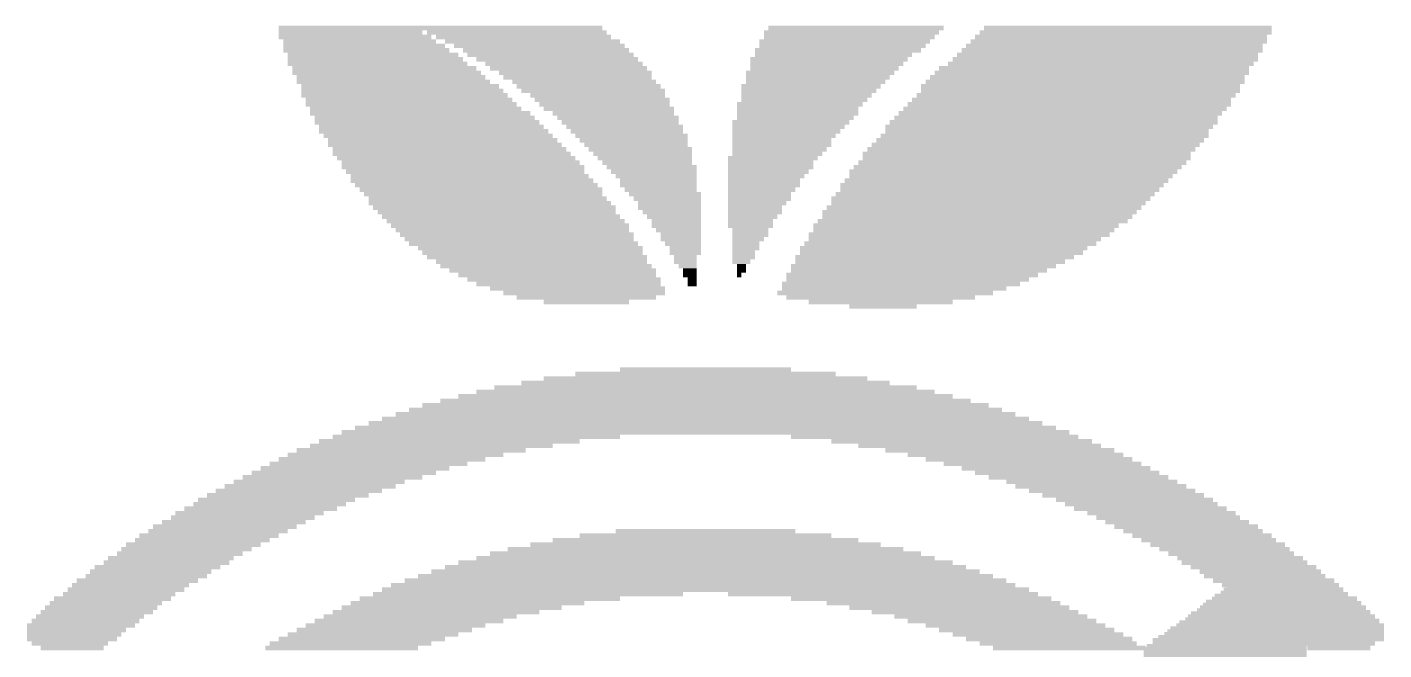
# Model space of a CAD drawing. Extents: x -8.4 to 31.7, y -7.2 to 47.3.
# Drawn here: x 7.28 to 14.95, y 34.2 to 37.72 of the extents above; entities that cross this region are included whole.
import ezdxf

# ---------------------------------------------------------------- set-up
doc = ezdxf.new("R2010")
doc.units = 0
doc.layers.add('21', color=4, linetype='CONTINUOUS')
doc.layers.add('22', color=6, linetype='CONTINUOUS')

# ---------------------------------------------------------------- blocks, each defined once
blk = doc.blocks.new('RECT')
blk.add_solid([(-0.5, -0.5), (0.5, -0.5), (-0.5, 0.5), (0.5, 0.5)])

msp = doc.modelspace()

# ---------------------------------------------------------------- block references
at = {"layer": '21', "rotation": 270}
for p, xscale, yscale in [((14.1346, 33.4066), 2.3972, 0.0168), ((14.1514, 33.4233), 2.3973, 0.0167), ((14.1681, 33.4318), 2.3805, 0.0168), ((14.1849, 33.4402), 2.3637, 0.0168), ((14.2017, 33.4569), 2.3637, 0.0167), ((14.2184, 33.4653), 2.3469, 0.0168), ((14.2352, 33.4736), 2.3302, 0.0168), ((14.252, 33.4904), 2.2966, 0.0167), ((14.2687, 33.4988), 2.2799, 0.0168), ((14.2855, 33.5156), 2.2463, 0.0168), ((14.3023, 33.5239), 2.2296, 0.0167), ((14.319, 33.5323), 2.2128, 0.0168), ((14.3358, 33.5491), 2.1793, 0.0167), ((14.3525, 33.5575), 2.1291, 0.0168), ((14.3693, 33.5659), 2.1123, 0.0168), ((14.3861, 33.5826), 2.0452, 0.0167), ((14.0005, 33.3144), 2.414, 0.0168), ((14.0173, 33.3227), 2.3973, 0.0167), ((14.034, 33.3312), 2.4141, 0.0168), ((14.0508, 33.3563), 2.3972, 0.0168), ((14.0676, 33.3647), 2.414, 0.0167), ((14.0843, 33.373), 2.3973, 0.0168), ((14.1011, 33.3898), 2.3972, 0.0167), ((14.1178, 33.3898), 2.3972, 0.0168), ((14.4028, 33.5994), 1.9781, 0.0168), ((14.4196, 33.6161), 1.9446, 0.0168), ((14.4364, 33.6329), 1.8776, 0.0167), ((14.4531, 33.6581), 1.7937, 0.0168), ((14.4699, 33.6748), 1.7267, 0.0168), ((13.9167, 32.9456), 3.0175, 0.0167), ((13.9334, 32.9456), 3.051, 0.0168), ((13.9502, 32.9456), 3.0846, 0.0168), ((13.967, 33.2893), 2.3973, 0.0167), ((13.9837, 33.306), 2.3972, 0.0168), ((14.4867, 33.7), 1.6093, 0.0167), ((13.7993, 32.9288), 2.8834, 0.0168), ((13.8161, 32.9288), 2.8834, 0.0168), ((13.8329, 32.9288), 2.917, 0.0167), ((13.8496, 32.9372), 2.9337, 0.0168), ((13.8664, 32.9372), 2.9672, 0.0168), ((13.8832, 32.9372), 2.9672, 0.0167), ((13.8999, 32.9372), 3.0008, 0.0168), ((14.5034, 33.7587), 1.3243, 0.0168), ((13.7155, 32.9121), 2.7829, 0.0168), ((13.7323, 32.9121), 2.8163, 0.0167), ((13.749, 32.9205), 2.8331, 0.0168), ((13.7658, 32.9205), 2.8331, 0.0168), ((13.7826, 32.9289), 2.8499, 0.0167), ((13.5982, 32.8785), 2.6822, 0.0167), ((13.6149, 32.8869), 2.699, 0.0168), ((13.6317, 32.8869), 2.699, 0.0168), ((13.6485, 32.8953), 2.7493, 0.0167), ((13.6652, 32.8953), 2.7493, 0.0168), ((13.682, 32.9036), 2.7661, 0.0167), ((13.6987, 32.9036), 2.7661, 0.0168)]:
    msp.add_blockref('RECT', p, dxfattribs=dict(at, xscale=xscale, yscale=yscale))
at = {"layer": '22', "yscale": 0.0254, "rotation": 180}
for p, xscale in [((9.6139, 37.719), 1.8288), ((9.1059, 37.6936), 0.8128), ((9.1313, 37.6682), 0.8636), ((10.0457, 37.6936), 1.016), ((10.0838, 37.6682), 0.9906), ((11.938, 37.6936), 0.9906), ((11.9253, 37.6682), 0.9652), ((11.9634, 37.719), 0.9906), ((13.462, 37.6682), 1.651), ((13.4874, 37.6936), 1.651), ((13.5001, 37.719), 1.6256), ((9.1567, 37.6428), 0.8636), ((9.1821, 37.6174), 0.9144), ((9.1948, 37.592), 0.9398), ((10.1346, 37.6428), 0.9906), ((10.1727, 37.6174), 0.9652), ((10.2108, 37.592), 0.9398), ((11.8618, 37.592), 0.9398), ((11.8999, 37.6428), 0.9652), ((11.8872, 37.6174), 0.9398), ((13.4112, 37.592), 1.7018), ((13.4239, 37.6174), 1.6764), ((13.4493, 37.6428), 1.6764), ((9.2329, 37.5666), 0.9652), ((9.2456, 37.5412), 0.9906), ((9.2583, 37.5158), 1.016), ((10.2362, 37.5666), 0.9398), ((10.2743, 37.5412), 0.9144), ((10.3124, 37.5158), 0.889), ((11.811, 37.5412), 0.889), ((11.7983, 37.5158), 0.8636), ((11.8364, 37.5666), 0.889), ((13.3477, 37.5158), 1.7272), ((13.3731, 37.5412), 1.7272), ((13.3858, 37.5666), 1.7018), ((9.2964, 37.4904), 1.0414), ((9.3091, 37.465), 1.0668), ((9.3345, 37.4396), 1.0668), ((10.3378, 37.4904), 0.889), ((10.3759, 37.465), 0.8636), ((10.3886, 37.4396), 0.8382), ((11.7602, 37.465), 0.8382), ((11.7475, 37.4396), 0.8128), ((11.7856, 37.4904), 0.8382), ((13.2715, 37.4396), 1.778), ((13.2969, 37.465), 1.778), ((13.3096, 37.4904), 1.7526), ((9.3472, 37.4142), 1.0922), ((9.3853, 37.3888), 1.1176), ((9.398, 37.3634), 1.143), ((10.4267, 37.4142), 0.8128), ((10.4521, 37.3888), 0.8128), ((10.4775, 37.3634), 0.8128), ((11.7094, 37.3888), 0.7874), ((11.6967, 37.3634), 0.762), ((11.7348, 37.4142), 0.7874), ((13.2334, 37.3888), 1.8034), ((13.2334, 37.3634), 1.8034), ((13.2588, 37.4142), 1.8034), ((9.4107, 37.338), 1.1684), ((9.4361, 37.3126), 1.1684), ((9.4488, 37.2872), 1.1938), ((10.5029, 37.338), 0.762), ((10.5283, 37.3126), 0.762), ((10.541, 37.2872), 0.7366), ((11.6459, 37.2872), 0.7112), ((11.684, 37.338), 0.7366), ((11.6713, 37.3126), 0.7112), ((13.1699, 37.2872), 1.8288), ((13.1826, 37.3126), 1.8034), ((13.208, 37.338), 1.8034), ((9.4742, 37.2618), 1.1938), ((9.4996, 37.2364), 1.2446), ((9.525, 37.211), 1.2446), ((10.5664, 37.2618), 0.7366), ((10.5918, 37.2364), 0.6858), ((10.6172, 37.211), 0.6858), ((11.6332, 37.2618), 0.6858), ((11.6332, 37.2364), 0.6858), ((11.6205, 37.211), 0.6604), ((13.0937, 37.211), 1.8288), ((13.1191, 37.2364), 1.8288), ((13.1445, 37.2618), 1.8288), ((9.5377, 37.1856), 1.27), ((9.5631, 37.1602), 1.27), ((9.5758, 37.1348), 1.2954), ((10.6299, 37.1856), 0.6604), ((10.6553, 37.1602), 0.6604), ((10.668, 37.1348), 0.635), ((11.5951, 37.1856), 0.6604), ((11.5824, 37.1602), 0.635), ((11.5697, 37.1348), 0.6096), ((13.0556, 37.1602), 1.8542), ((13.0429, 37.1348), 1.8288), ((13.081, 37.1856), 1.8542), ((9.6012, 37.1094), 1.2954), ((9.6266, 37.084), 1.2954), ((9.6393, 37.0586), 1.3208), ((10.6934, 37.1094), 0.635), ((10.7061, 37.084), 0.6096), ((10.7188, 37.0586), 0.5842), ((11.557, 37.1094), 0.5842), ((11.5443, 37.084), 0.5588), ((11.5443, 37.0586), 0.5588), ((12.9794, 37.0586), 1.8542), ((13.0048, 37.084), 1.8542), ((13.0302, 37.1094), 1.8542), ((9.6647, 37.0332), 1.3208), ((9.6774, 37.0078), 1.3462), ((9.7028, 36.9824), 1.3462), ((10.7442, 37.0332), 0.5842), ((10.7569, 37.0078), 0.5588), ((10.7696, 36.9824), 0.5334), ((11.4935, 36.9824), 0.508), ((11.5316, 37.0332), 0.5334), ((11.5189, 37.0078), 0.508), ((12.9286, 37.0078), 1.8542), ((12.9286, 36.9824), 1.8542), ((12.954, 37.0332), 1.8542), ((9.7282, 36.957), 1.3462), ((9.7409, 36.9316), 1.3716), ((9.7536, 36.9062), 1.3462), ((10.7823, 36.957), 0.508), ((10.8077, 36.9316), 0.508), ((10.8204, 36.9062), 0.4826), ((11.4808, 36.957), 0.4826), ((11.4808, 36.9316), 0.4826), ((11.4681, 36.9062), 0.4572), ((12.8524, 36.9062), 1.8542), ((12.8778, 36.9316), 1.8542), ((12.9032, 36.957), 1.8542), ((9.779, 36.8808), 1.3462), ((9.7917, 36.8554), 1.3716), ((9.8171, 36.83), 1.3716), ((10.8331, 36.8808), 0.4572), ((10.8458, 36.8554), 0.4318), ((10.8458, 36.83), 0.4318), ((11.4554, 36.8808), 0.4318), ((11.4427, 36.8554), 0.4064), ((11.4427, 36.83), 0.4064), ((12.7889, 36.83), 1.8288), ((12.8143, 36.8554), 1.8288), ((12.8397, 36.8808), 1.8288), ((9.8425, 36.8046), 1.3716), ((9.8552, 36.7792), 1.3462), ((9.8806, 36.7538), 1.3462), ((10.8585, 36.8046), 0.4064), ((10.8839, 36.7792), 0.4064), ((10.8966, 36.7538), 0.381), ((11.43, 36.8046), 0.381), ((11.4173, 36.7792), 0.3556), ((11.4173, 36.7538), 0.3556), ((12.7254, 36.7538), 1.8034), ((12.7508, 36.7792), 1.8034), ((12.7762, 36.8046), 1.8034), ((9.8933, 36.7284), 1.3716), ((9.9187, 36.703), 1.3716), ((9.9314, 36.6776), 1.3462), ((10.9093, 36.7284), 0.3556), ((10.9093, 36.703), 0.3556), ((10.922, 36.6776), 0.3302), ((11.4046, 36.7284), 0.3302), ((11.3919, 36.703), 0.3048), ((11.3919, 36.6776), 0.3048), ((12.6619, 36.6776), 1.778), ((12.6873, 36.703), 1.778), ((12.7127, 36.7284), 1.778), ((9.9568, 36.6522), 1.3462), ((9.9822, 36.6268), 1.3462), ((10.0076, 36.6014), 1.3462), ((10.9347, 36.6522), 0.3048), ((10.9474, 36.6268), 0.2794), ((10.9474, 36.6014), 0.2794), ((11.3792, 36.6522), 0.2794), ((11.3665, 36.6268), 0.254), ((11.3665, 36.6014), 0.254), ((12.5857, 36.6014), 1.7272), ((12.6238, 36.6268), 1.7526), ((12.6492, 36.6522), 1.7526), ((10.0203, 36.576), 1.3208), ((10.0457, 36.5506), 1.3208), ((10.0584, 36.5252), 1.2954), ((10.9601, 36.576), 0.254), ((10.9728, 36.5506), 0.2286), ((10.9728, 36.5252), 0.2286), ((11.3665, 36.576), 0.2032), ((11.3665, 36.5506), 0.2032), ((11.3538, 36.5252), 0.1778), ((12.5476, 36.5506), 1.7018), ((12.5222, 36.5252), 1.651), ((12.573, 36.576), 1.7018), ((10.0838, 36.4998), 1.2954), ((10.1219, 36.4744), 1.27), ((10.1346, 36.449), 1.2446), ((10.9855, 36.4998), 0.2032), ((10.9982, 36.4744), 0.1778), ((10.9982, 36.449), 0.1778), ((11.3411, 36.4998), 0.1524), ((11.3411, 36.4744), 0.1524), ((11.3284, 36.449), 0.127), ((12.4587, 36.4744), 1.6256), ((12.446, 36.449), 1.6002), ((12.4968, 36.4998), 1.651), ((10.16, 36.4236), 1.2446), ((10.1854, 36.3982), 1.1938), ((10.2108, 36.3728), 1.1938), ((10.2489, 36.3474), 1.1684), ((10.9982, 36.4236), 0.127), ((10.9982, 36.3982), 0.127), ((11.0109, 36.3728), 0.1016), ((11.0236, 36.3474), 0.0762), ((11.3284, 36.4236), 0.127), ((11.3157, 36.3982), 0.1016), ((11.3157, 36.3728), 0.0508), ((11.3157, 36.3474), 0.0508), ((12.3444, 36.3728), 1.4986), ((12.319, 36.3474), 1.4478), ((12.4079, 36.4236), 1.5748), ((12.3825, 36.3982), 1.524), ((10.2743, 36.322), 1.1176), ((10.3124, 36.2966), 1.0922), ((10.3378, 36.2712), 1.0414), ((11.0236, 36.322), 0.0762), ((11.0363, 36.2966), 0.0508), ((11.0363, 36.2712), 0.0508), ((11.303, 36.322), 0.0254), ((12.2174, 36.2712), 1.3462), ((12.2809, 36.322), 1.4224), ((12.2555, 36.2966), 1.3716), ((10.3886, 36.2458), 0.9906), ((10.4267, 36.2204), 0.9144), ((10.4394, 36.195), 0.7874), ((12.1285, 36.2204), 1.2192), ((12.1793, 36.2458), 1.27), ((12.1031, 36.195), 1.0668), ((10.4394, 36.1696), 0.4826), ((12.1031, 36.1696), 0.8128), ((12.1158, 36.1442), 0.381), ((11.1125, 35.7378), 1.8288), ((11.1125, 35.7632), 1.4732), ((11.1125, 35.7886), 0.9652), ((11.1125, 35.6616), 2.5908), ((11.1125, 35.687), 2.3876), ((11.1125, 35.7124), 2.0828), ((11.1125, 35.5854), 3.2004), ((11.1125, 35.6108), 2.9972), ((11.1125, 35.6362), 2.794), ((11.1125, 35.5092), 3.6576), ((11.1125, 35.5346), 3.5052), ((11.1125, 35.56), 3.3528), ((11.1125, 35.433), 4.1148), ((11.1125, 35.4584), 3.9624), ((11.1125, 35.4838), 3.81), ((9.5631, 35.3568), 1.3716), ((9.6647, 35.3822), 1.4732), ((9.8171, 35.4076), 1.6256), ((12.4079, 35.4076), 1.6256), ((12.5603, 35.3822), 1.4732), ((12.6619, 35.3568), 1.3716), ((9.2837, 35.2806), 1.1684), ((9.3599, 35.306), 1.2192), ((9.4488, 35.3314), 1.2954), ((12.7762, 35.3314), 1.2954), ((12.8651, 35.306), 1.2192), ((12.9413, 35.2806), 1.1684), ((9.0678, 35.2044), 1.0414), ((9.1313, 35.2298), 1.0668), ((9.2075, 35.2552), 1.1176), ((13.0175, 35.2552), 1.1176), ((13.0937, 35.2298), 1.0668), ((13.1572, 35.2044), 1.0414), ((8.8773, 35.1282), 0.9652), ((8.9281, 35.1536), 0.9652), ((9.0043, 35.179), 1.016), ((13.2207, 35.179), 1.016), ((13.2969, 35.1536), 0.9652), ((13.3477, 35.1282), 0.9652), ((8.6868, 35.052), 0.889), ((8.7503, 35.0774), 0.9144), ((8.8138, 35.1028), 0.9398), ((13.4112, 35.1028), 0.9398), ((13.4747, 35.0774), 0.9144), ((13.5382, 35.052), 0.889), ((8.5344, 34.9758), 0.8382), ((8.5979, 35.0012), 0.8636), ((8.6487, 35.0266), 0.8636), ((13.5763, 35.0266), 0.8636), ((13.6271, 35.0012), 0.8636), ((13.6906, 34.9758), 0.8382), ((8.3947, 34.8996), 0.8128), ((8.4455, 34.925), 0.8128), ((8.4963, 34.9504), 0.8128), ((13.7287, 34.9504), 0.8128), ((13.7795, 34.925), 0.8128), ((13.8303, 34.8996), 0.8128), ((8.2677, 34.8234), 0.762), ((8.3058, 34.8488), 0.7874), ((8.3566, 34.8742), 0.7874), ((11.1125, 34.8234), 1.7272), ((11.1125, 34.8488), 1.4224), ((11.1125, 34.8742), 1.016), ((13.8684, 34.8742), 0.7874), ((13.9192, 34.8488), 0.7874), ((13.9573, 34.8234), 0.762), ((8.1407, 34.7472), 0.7112), ((8.1788, 34.7726), 0.7366), ((8.2169, 34.798), 0.762), ((11.1125, 34.7472), 2.4384), ((11.1125, 34.7726), 2.2352), ((11.1125, 34.798), 1.9812), ((14.0081, 34.798), 0.762), ((14.0462, 34.7726), 0.7366), ((14.0843, 34.7472), 0.7112), ((8.0137, 34.671), 0.7112), ((8.0645, 34.6964), 0.7112), ((8.0899, 34.7218), 0.7112), ((11.1125, 34.671), 2.9464), ((11.1125, 34.6964), 2.794), ((11.1125, 34.7218), 2.5908), ((14.1351, 34.7218), 0.7112), ((14.1605, 34.6964), 0.7112), ((14.2113, 34.671), 0.7112), ((7.8994, 34.5948), 0.6858), ((7.9502, 34.6202), 0.6858), ((7.9756, 34.6456), 0.6858), ((11.1125, 34.5948), 3.4036), ((11.1125, 34.6202), 3.2512), ((11.1125, 34.6456), 3.0988), ((14.2494, 34.6456), 0.6858), ((14.2748, 34.6202), 0.6858), ((14.3256, 34.5948), 0.6858), ((7.7978, 34.5186), 0.635), ((7.8359, 34.544), 0.6604), ((7.8613, 34.5694), 0.6604), ((10.1092, 34.5186), 1.7526), ((11.1125, 34.544), 3.6576), ((11.0998, 34.5694), 3.5306), ((12.1158, 34.5186), 1.7526), ((14.3637, 34.5694), 0.6604), ((14.3891, 34.544), 0.6604), ((14.4272, 34.5186), 0.635), ((7.6962, 34.4424), 0.635), ((7.7216, 34.4678), 0.635), ((7.7597, 34.4932), 0.6604), ((9.6774, 34.4424), 1.2446), ((9.7663, 34.4678), 1.3208), ((9.8933, 34.4932), 1.4732), ((12.3317, 34.4932), 1.4732), ((12.4587, 34.4678), 1.3208), ((12.5476, 34.4424), 1.2446), ((14.4653, 34.4932), 0.6604), ((14.5034, 34.4678), 0.635), ((14.5288, 34.4424), 0.635), ((7.6073, 34.3662), 0.6096), ((7.6327, 34.3916), 0.6096), ((7.6708, 34.417), 0.635), ((9.4361, 34.3662), 1.0668), ((9.4996, 34.3916), 1.0922), ((9.5885, 34.417), 1.1684), ((12.6365, 34.417), 1.1684), ((12.7254, 34.3916), 1.0922), ((12.7889, 34.3662), 1.0668), ((14.5542, 34.417), 0.635), ((14.5923, 34.3916), 0.6096), ((14.6177, 34.3662), 0.6096), ((7.5819, 34.3408), 0.6096), ((7.5565, 34.3154), 0.5588), ((7.5438, 34.29), 0.5334), ((9.2329, 34.29), 0.9652), ((9.2964, 34.3154), 0.9906), ((9.3599, 34.3408), 1.016), ((12.8651, 34.3408), 1.016), ((12.9286, 34.3154), 0.9906), ((12.9921, 34.29), 0.9652), ((14.6431, 34.3408), 0.6096), ((14.6685, 34.3154), 0.5588), ((14.6812, 34.29), 0.5334), ((7.5311, 34.2646), 0.508), ((7.5184, 34.2392), 0.4318), ((7.5311, 34.2138), 0.3556), ((9.0551, 34.2138), 0.8636), ((9.1059, 34.2392), 0.9144), ((9.1694, 34.2646), 0.9398), ((13.0556, 34.2646), 0.9398), ((13.1064, 34.2392), 0.889), ((13.1699, 34.2138), 0.8636), ((14.6939, 34.2646), 0.508), ((14.6939, 34.2392), 0.4064), ((14.6939, 34.2138), 0.3556)]:
    msp.add_blockref('RECT', p, dxfattribs=dict(at, xscale=xscale))

doc.saveas('drawing.dxf')
